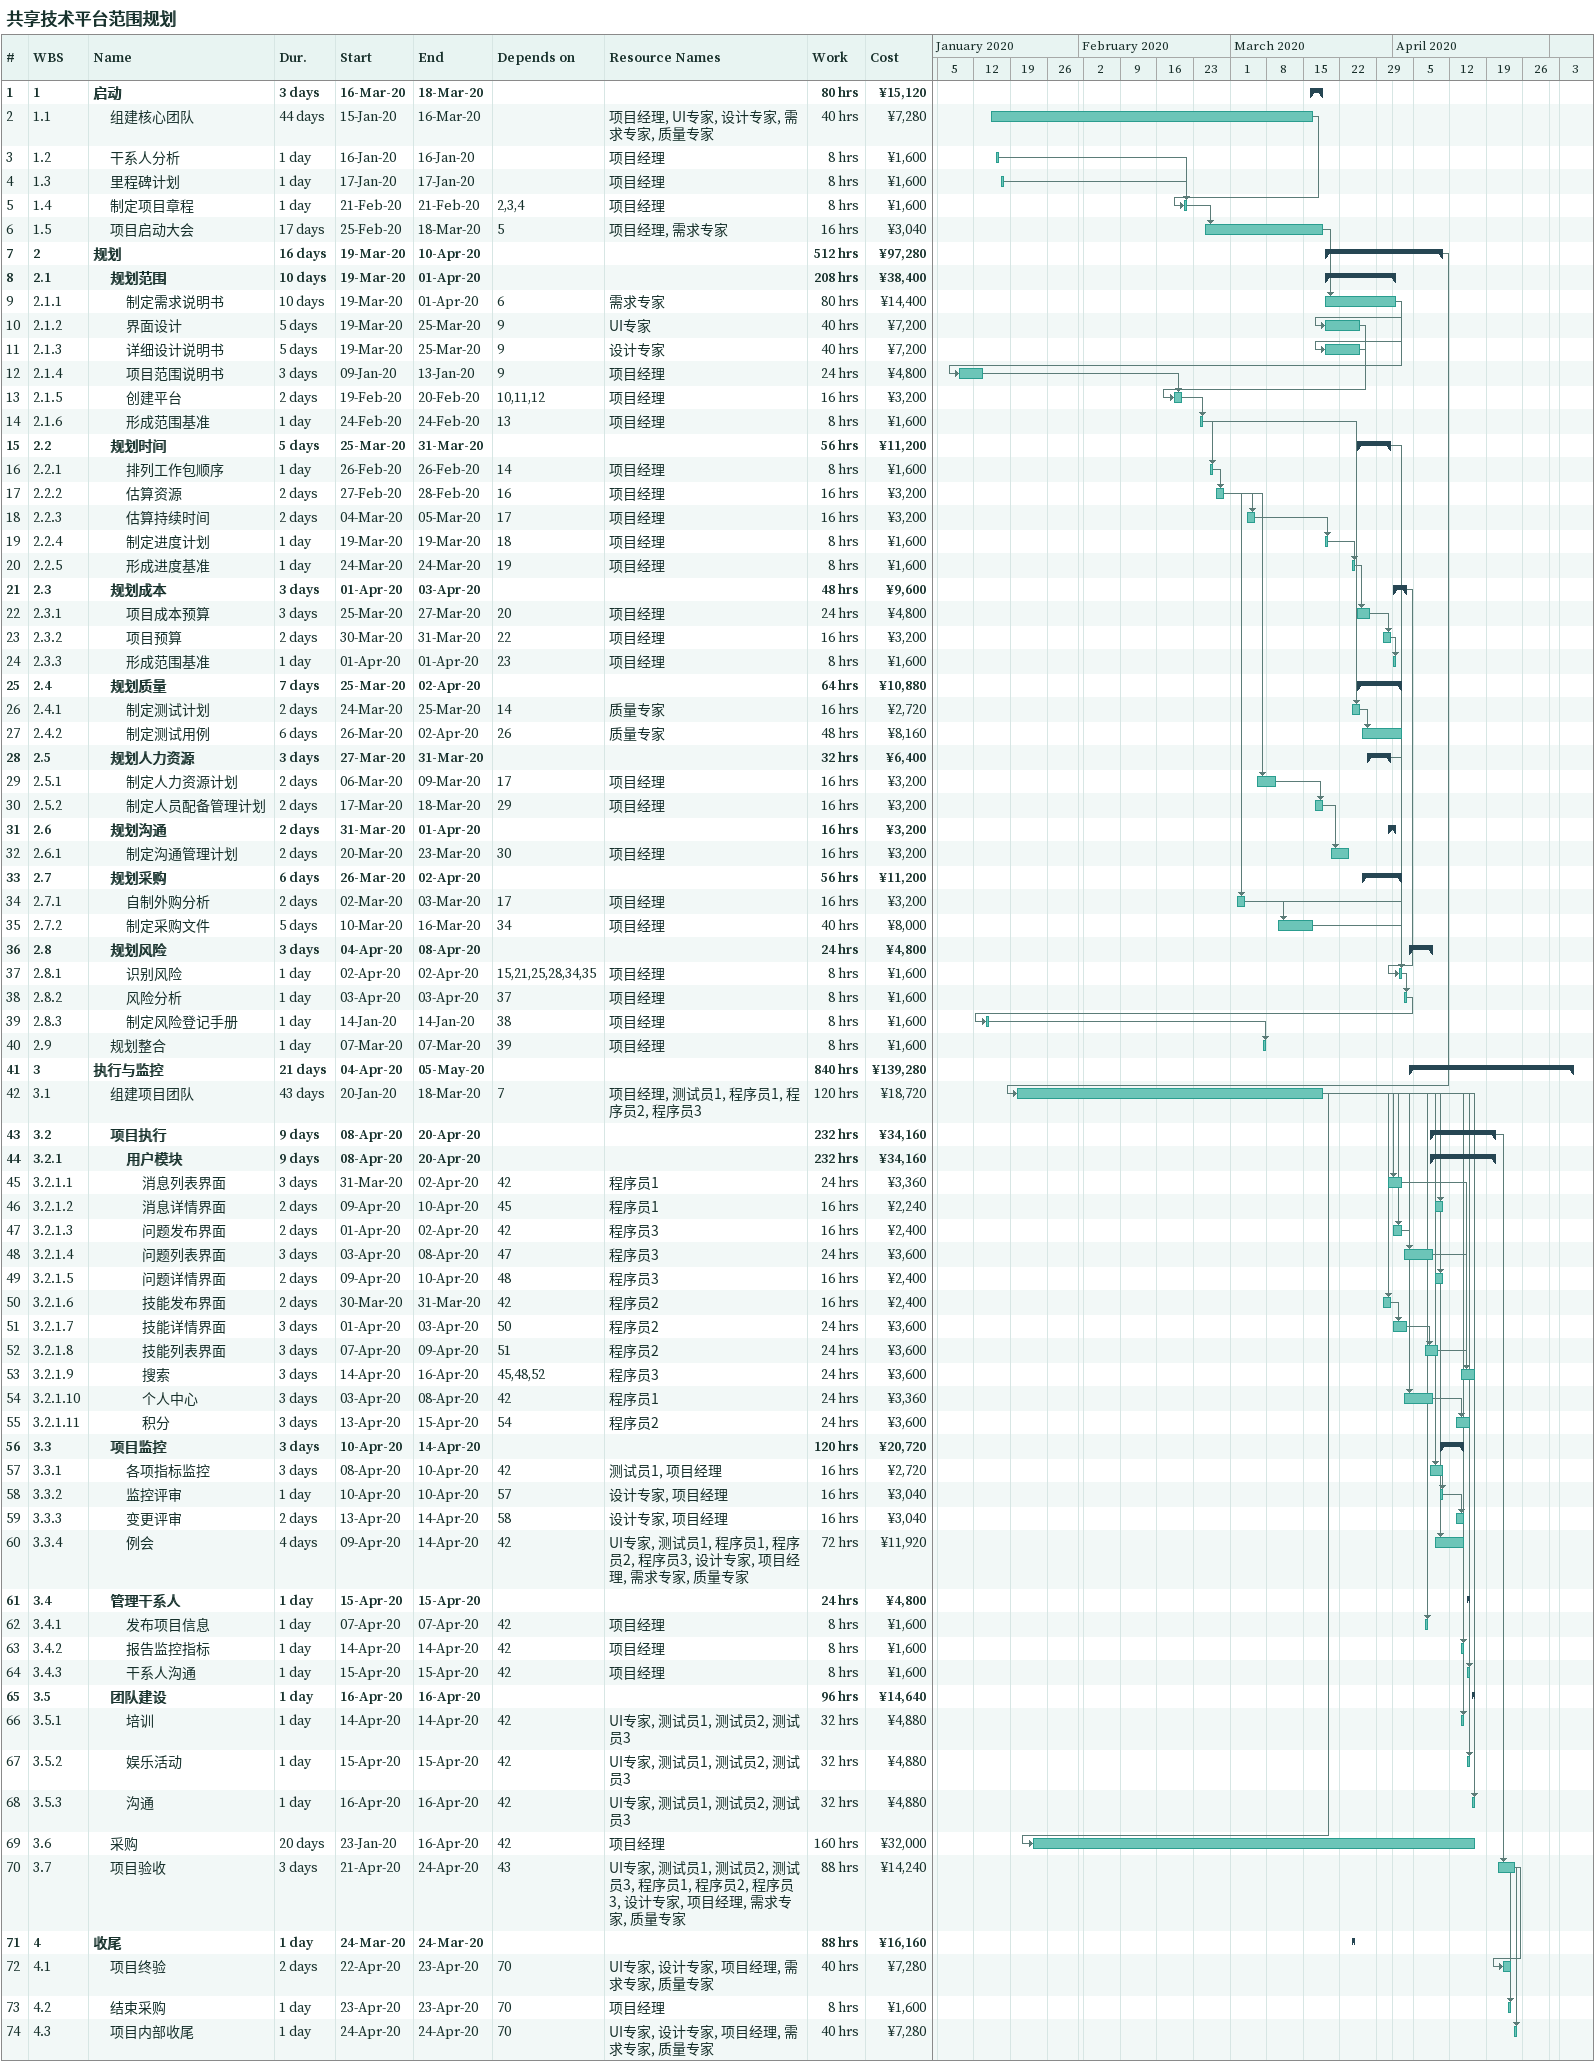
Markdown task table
共享技术平台范围规划

| ID | WBS | Task | Duration | Start | Finish | Predecessors | Resources | Work (h) | Cost (¥) |
|---|---|---|---|---|---|---|---|---|---|
| 1 | 1 | **启动** | 3d | 2020-03-16 | 2020-03-18 |  |  | 80 | 15120 |
| 2 | 1.1 | 组建核心团队 | 44d | 2020-01-15 | 2020-03-16 |  | 项目经理, UI专家, 设计专家, 需求专家, 质量专家 | 40 | 7280 |
| 3 | 1.2 | 干系人分析 | 1d | 2020-01-16 | 2020-01-16 |  | 项目经理 | 8 | 1600 |
| 4 | 1.3 | 里程碑计划 | 1d | 2020-01-17 | 2020-01-17 |  | 项目经理 | 8 | 1600 |
| 5 | 1.4 | 制定项目章程 | 1d | 2020-02-21 | 2020-02-21 | 2, 3, 4 | 项目经理 | 8 | 1600 |
| 6 | 1.5 | 项目启动大会 | 17d | 2020-02-25 | 2020-03-18 | 5 | 项目经理, 需求专家 | 16 | 3040 |
| 7 | 2 | **规划** | 16d | 2020-03-19 | 2020-04-10 |  |  | 512 | 97280 |
| 8 | 2.1 | **规划范围** | 10d | 2020-03-19 | 2020-04-01 |  |  | 208 | 38400 |
| 9 | 2.1.1 | 制定需求说明书 | 10d | 2020-03-19 | 2020-04-01 | 6 | 需求专家 | 80 | 14400 |
| 10 | 2.1.2 | 界面设计 | 5d | 2020-03-19 | 2020-03-25 | 9 | UI专家 | 40 | 7200 |
| 11 | 2.1.3 | 详细设计说明书 | 5d | 2020-03-19 | 2020-03-25 | 9 | 设计专家 | 40 | 7200 |
| 12 | 2.1.4 | 项目范围说明书 | 3d | 2020-01-09 | 2020-01-13 | 9 | 项目经理 | 24 | 4800 |
| 13 | 2.1.5 | 创建平台 | 2d | 2020-02-19 | 2020-02-20 | 10, 11, 12 | 项目经理 | 16 | 3200 |
| 14 | 2.1.6 | 形成范围基准 | 1d | 2020-02-24 | 2020-02-24 | 13 | 项目经理 | 8 | 1600 |
| 15 | 2.2 | **规划时间** | 5d | 2020-03-25 | 2020-03-31 |  |  | 56 | 11200 |
| 16 | 2.2.1 | 排列工作包顺序 | 1d | 2020-02-26 | 2020-02-26 | 14 | 项目经理 | 8 | 1600 |
| 17 | 2.2.2 | 估算资源 | 2d | 2020-02-27 | 2020-02-28 | 16 | 项目经理 | 16 | 3200 |
| 18 | 2.2.3 | 估算持续时间 | 2d | 2020-03-04 | 2020-03-05 | 17 | 项目经理 | 16 | 3200 |
| 19 | 2.2.4 | 制定进度计划 | 1d | 2020-03-19 | 2020-03-19 | 18 | 项目经理 | 8 | 1600 |
| 20 | 2.2.5 | 形成进度基准 | 1d | 2020-03-24 | 2020-03-24 | 19 | 项目经理 | 8 | 1600 |
| 21 | 2.3 | **规划成本** | 3d | 2020-04-01 | 2020-04-03 |  |  | 48 | 9600 |
| 22 | 2.3.1 | 项目成本预算 | 3d | 2020-03-25 | 2020-03-27 | 20 | 项目经理 | 24 | 4800 |
| 23 | 2.3.2 | 项目预算 | 2d | 2020-03-30 | 2020-03-31 | 22 | 项目经理 | 16 | 3200 |
| 24 | 2.3.3 | 形成范围基准 | 1d | 2020-04-01 | 2020-04-01 | 23 | 项目经理 | 8 | 1600 |
| 25 | 2.4 | **规划质量** | 7d | 2020-03-25 | 2020-04-02 |  |  | 64 | 10880 |
| 26 | 2.4.1 | 制定测试计划 | 2d | 2020-03-24 | 2020-03-25 | 14 | 质量专家 | 16 | 2720 |
| 27 | 2.4.2 | 制定测试用例 | 6d | 2020-03-26 | 2020-04-02 | 26 | 质量专家 | 48 | 8160 |
| 28 | 2.5 | **规划人力资源** | 3d | 2020-03-27 | 2020-03-31 |  |  | 32 | 6400 |
| 29 | 2.5.1 | 制定人力资源计划 | 2d | 2020-03-06 | 2020-03-09 | 17 | 项目经理 | 16 | 3200 |
| 30 | 2.5.2 | 制定人员配备管理计划 | 2d | 2020-03-17 | 2020-03-18 | 29 | 项目经理 | 16 | 3200 |
| 31 | 2.6 | **规划沟通** | 2d | 2020-03-31 | 2020-04-01 |  |  | 16 | 3200 |
| 32 | 2.6.1 | 制定沟通管理计划 | 2d | 2020-03-20 | 2020-03-23 | 30 | 项目经理 | 16 | 3200 |
| 33 | 2.7 | **规划采购** | 6d | 2020-03-26 | 2020-04-02 |  |  | 56 | 11200 |
| 34 | 2.7.1 | 自制外购分析 | 2d | 2020-03-02 | 2020-03-03 | 17 | 项目经理 | 16 | 3200 |
| 35 | 2.7.2 | 制定采购文件 | 5d | 2020-03-10 | 2020-03-16 | 34 | 项目经理 | 40 | 8000 |
| 36 | 2.8 | **规划风险** | 3d | 2020-04-04 | 2020-04-08 |  |  | 24 | 4800 |
| 37 | 2.8.1 | 识别风险 | 1d | 2020-04-02 | 2020-04-02 | 15, 21, 25, 28, 34, 35 | 项目经理 | 8 | 1600 |
| 38 | 2.8.2 | 风险分析 | 1d | 2020-04-03 | 2020-04-03 | 37 | 项目经理 | 8 | 1600 |
| 39 | 2.8.3 | 制定风险登记手册 | 1d | 2020-01-14 | 2020-01-14 | 38 | 项目经理 | 8 | 1600 |
| 40 | 2.9 | 规划整合 | 1d | 2020-03-07 | 2020-03-07 | 39 | 项目经理 | 8 | 1600 |
| 41 | 3 | **执行与监控** | 21d | 2020-04-04 | 2020-05-05 |  |  | 840 | 139280 |
| 42 | 3.1 | 组建项目团队 | 43d | 2020-01-20 | 2020-03-18 | 7 | 项目经理, 测试员1, 程序员1, 程序员2, 程序员3 | 120 | 18720 |
| 43 | 3.2 | **项目执行** | 9d | 2020-04-08 | 2020-04-20 |  |  | 232 | 34160 |
| 44 | 3.2.1 | **用户模块** | 9d | 2020-04-08 | 2020-04-20 |  |  | 232 | 34160 |
| 45 | 3.2.1.1 | 消息列表界面 | 3d | 2020-03-31 | 2020-04-02 | 42 | 程序员1 | 24 | 3360 |
| 46 | 3.2.1.2 | 消息详情界面 | 2d | 2020-04-09 | 2020-04-10 | 45 | 程序员1 | 16 | 2240 |
| 47 | 3.2.1.3 | 问题发布界面 | 2d | 2020-04-01 | 2020-04-02 | 42 | 程序员3 | 16 | 2400 |
| 48 | 3.2.1.4 | 问题列表界面 | 3d | 2020-04-03 | 2020-04-08 | 47 | 程序员3 | 24 | 3600 |
| 49 | 3.2.1.5 | 问题详情界面 | 2d | 2020-04-09 | 2020-04-10 | 48 | 程序员3 | 16 | 2400 |
| 50 | 3.2.1.6 | 技能发布界面 | 2d | 2020-03-30 | 2020-03-31 | 42 | 程序员2 | 16 | 2400 |
| 51 | 3.2.1.7 | 技能详情界面 | 3d | 2020-04-01 | 2020-04-03 | 50 | 程序员2 | 24 | 3600 |
| 52 | 3.2.1.8 | 技能列表界面 | 3d | 2020-04-07 | 2020-04-09 | 51 | 程序员2 | 24 | 3600 |
| 53 | 3.2.1.9 | 搜索 | 3d | 2020-04-14 | 2020-04-16 | 45, 48, 52 | 程序员3 | 24 | 3600 |
| 54 | 3.2.1.10 | 个人中心 | 3d | 2020-04-03 | 2020-04-08 | 42 | 程序员1 | 24 | 3360 |
| 55 | 3.2.1.11 | 积分 | 3d | 2020-04-13 | 2020-04-15 | 54 | 程序员2 | 24 | 3600 |
| 56 | 3.3 | **项目监控** | 3d | 2020-04-10 | 2020-04-14 |  |  | 120 | 20720 |
| 57 | 3.3.1 | 各项指标监控 | 3d | 2020-04-08 | 2020-04-10 | 42 | 测试员1, 项目经理 | 16 | 2720 |
| 58 | 3.3.2 | 监控评审 | 1d | 2020-04-10 | 2020-04-10 | 57 | 设计专家, 项目经理 | 16 | 3040 |
| 59 | 3.3.3 | 变更评审 | 2d | 2020-04-13 | 2020-04-14 | 58 | 设计专家, 项目经理 | 16 | 3040 |
| 60 | 3.3.4 | 例会 | 4d | 2020-04-09 | 2020-04-14 | 42 | UI专家, 测试员1, 程序员1, 程序员2, 程序员3, 设计专家, 项目经理, 需求专家, 质量专家 | 72 | 11920 |
| 61 | 3.4 | **管理干系人** | 1d | 2020-04-15 | 2020-04-15 |  |  | 24 | 4800 |
| 62 | 3.4.1 | 发布项目信息 | 1d | 2020-04-07 | 2020-04-07 | 42 | 项目经理 | 8 | 1600 |
| 63 | 3.4.2 | 报告监控指标 | 1d | 2020-04-14 | 2020-04-14 | 42 | 项目经理 | 8 | 1600 |
| 64 | 3.4.3 | 干系人沟通 | 1d | 2020-04-15 | 2020-04-15 | 42 | 项目经理 | 8 | 1600 |
| 65 | 3.5 | **团队建设** | 1d | 2020-04-16 | 2020-04-16 |  |  | 96 | 14640 |
| 66 | 3.5.1 | 培训 | 1d | 2020-04-14 | 2020-04-14 | 42 | UI专家, 测试员1, 测试员2, 测试员3 | 32 | 4880 |
| 67 | 3.5.2 | 娱乐活动 | 1d | 2020-04-15 | 2020-04-15 | 42 | UI专家, 测试员1, 测试员2, 测试员3 | 32 | 4880 |
| 68 | 3.5.3 | 沟通 | 1d | 2020-04-16 | 2020-04-16 | 42 | UI专家, 测试员1, 测试员2, 测试员3 | 32 | 4880 |
| 69 | 3.6 | 采购 | 20d | 2020-01-23 | 2020-04-16 | 42 | 项目经理 | 160 | 32000 |
| 70 | 3.7 | 项目验收 | 3d | 2020-04-21 | 2020-04-24 | 43 | UI专家, 测试员1, 测试员2, 测试员3, 程序员1, 程序员2, 程序员3, 设计专家, 项目经理, 需求专家, 质量专家 | 88 | 14240 |
| 71 | 4 | **收尾** | 1d | 2020-03-24 | 2020-03-24 |  |  | 88 | 16160 |
| 72 | 4.1 | 项目终验 | 2d | 2020-04-22 | 2020-04-23 | 70 | UI专家, 设计专家, 项目经理, 需求专家, 质量专家 | 40 | 7280 |
| 73 | 4.2 | 结束采购 | 1d | 2020-04-23 | 2020-04-23 | 70 | 项目经理 | 8 | 1600 |
| 74 | 4.3 | 项目内部收尾 | 1d | 2020-04-24 | 2020-04-24 | 70 | UI专家, 设计专家, 项目经理, 需求专家, 质量专家 | 40 | 7280 |
